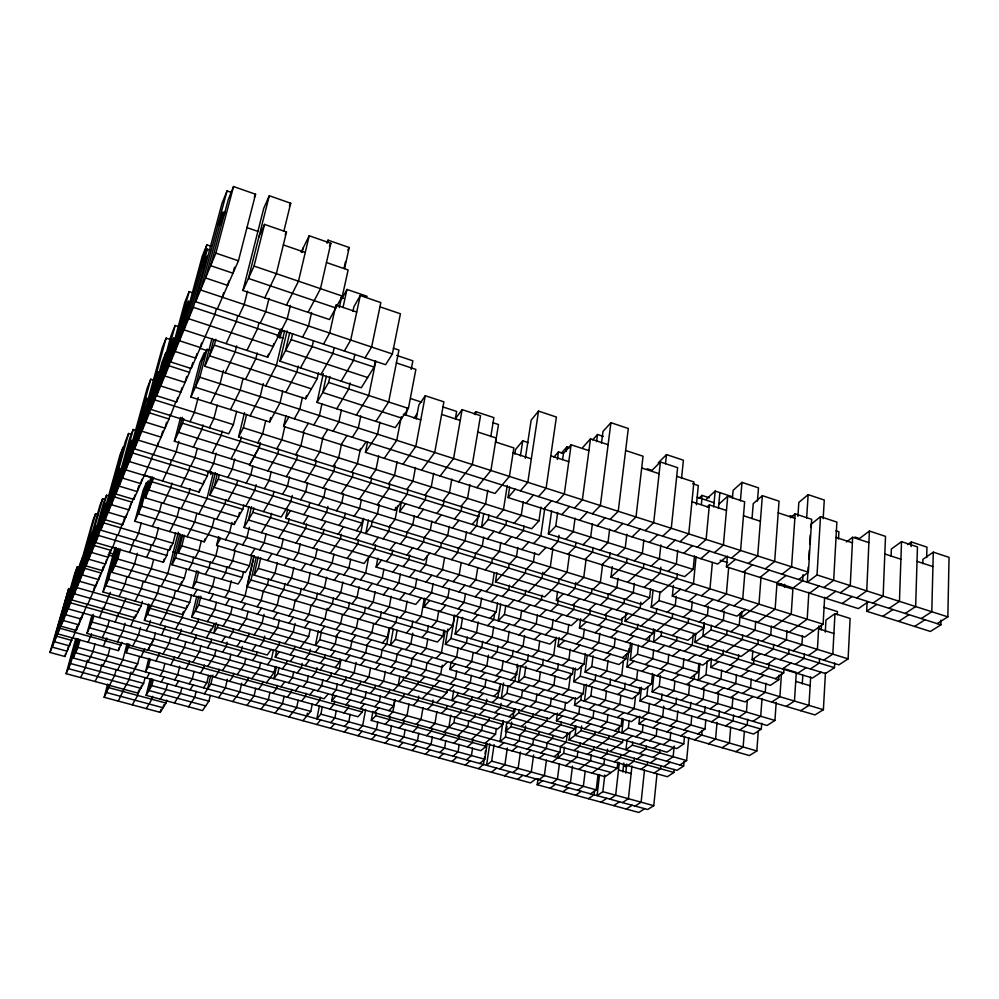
<?xml version="1.0" encoding="UTF-8"?>
<svg xmlns="http://www.w3.org/2000/svg" width="999" height="999" viewBox="0 0 999 999"><rect width="100%" height="100%" fill="white"/><g stroke="black" fill="none" stroke-linecap="round" stroke-linejoin="round"><path stroke-width="1.5" d="M937.162 623.626L947.839 616.87L949.05 557.355L933.291 552.16L922.901 559.378L922.776 563.673M867.095 602.06L866.695 611.251L930.381 631.443L940.896 624.825L940.996 620.154M933.291 552.16L931.792 611.738L921.228 618.556M926.672 557.604L926.96 547.14L911.313 541.957L907.529 544.68M911.163 546.553L911.313 541.957M905.219 613.448L915.658 606.568L917.457 546.915L901.523 541.658L899.45 601.373L889.122 608.329M891.083 556.293L891.358 549.013L901.523 541.658M872.926 603.171L883.141 596.153L885.514 536.363L869.417 531.043L866.745 590.896L856.655 597.976M868.905 542.619L852.659 537.275L850.261 585.614L840.296 592.769M653.046 590.309L651.198 607.28L838.923 664.847L848.114 658.853L850.112 618.456L834.977 613.686L825.973 620.004L825.286 632.117M838.511 538.973L838.898 531.768L835.951 530.806M834.977 613.686L832.804 654.133L823.713 660.177M704.158 622.564L702.896 636.201L825.486 673.538L834.452 667.682L834.702 663.011M837.262 614.71L837.437 611.588L823.875 607.317M632.13 643.481L630.257 660.039L814.947 714.922L823.388 709.69L825.449 672.727M819.555 658.516L819.292 663.049L810.426 668.943M821.203 629.832L821.465 625.299M741.957 611.438L741.458 617.519L804.682 637.087L823.101 624.188L824.65 597.265M823.176 518.681L824.275 500.037L808.154 494.655L798.838 502.41L797.901 516.321M818.768 626.048L817.407 649.387L808.428 655.494M810.664 677.022L808.965 705.394L800.611 710.664M808.253 567.02L807.292 582.255L817.02 574.962L820.504 516.683L836.875 522.09L833.678 580.307L823.838 587.524M802.509 635.589L801.935 644.617L793.056 650.786M808.728 559.403L809.302 550.262M809.677 544.168L810.251 535.027M810.726 527.41L810.913 524.363L820.504 516.683M798.725 579.52L808.378 572.202L811.688 519.318L795.154 513.873L790.446 517.744M802.272 683.915L802.821 675.249M804.332 653.92L804.058 658.378L795.291 664.335M808.865 592.257L807.192 619.218L788.998 632.23M803.034 574.65L802.634 580.769L793.131 587.936M806.655 517.994L808.154 494.655M775.261 678.658L783.691 672.939L784.003 668.331M787.012 630.519L786.388 639.822L777.622 646.041M795.154 513.873L791.57 566.82L782.042 574.2M789.035 649.225L788.735 653.696L780.082 659.702M653.92 674.887L652.135 691.783L767.057 725.474L774.937 720.441L776.198 702.309M784.465 587.275L784.677 584.29M711.5 658.291L710.689 667.407L770.466 685.326L778.77 679.72L779.083 675.137M781.443 674.063L779.894 696.715L771.74 702.085M773.676 644.355L773.351 648.988L764.797 655.057M641.47 687.3L639.984 700.986L753.608 734.053L761.288 729.158L761.725 723.176M765.921 683.216L765.246 692.344L757.192 697.764M771.403 626.048L770.753 635.014L762.1 641.283M768.968 663.723L768.631 668.381L760.314 674.163M639.722 716.158L638.898 723.8L749.4 755.556L756.83 750.948L758.291 731.131M762.025 698.463L760.714 716.258L752.921 721.328M761.038 576.985L758.965 604.145L741.458 617.519M758.241 639.622L757.879 644.255L741.146 656.393L694.917 642.382L695.779 633.341M765.271 568.856L774.675 561.401L779.058 501.186L762.387 495.679L757.679 555.956L748.413 563.486M744.355 731.455L743.144 747.002L735.801 751.648M747.352 700.174L746.428 712.05L738.723 717.17M747.677 719.18L747.215 725.049L739.635 729.994M821.265 672.252L812.462 678.021L752.122 659.727L752.834 650.549M751.236 678.995L750.536 687.949L742.582 693.418M755.731 621.191L755.044 630.169L746.503 636.5M753.845 659.303L753.496 663.811L745.291 669.63M757.442 501.148L758.491 487.862L741.97 482.38L733.116 490.347L732.442 497.989M736.488 674.575L735.764 683.541L727.896 689.06M744.942 571.765L742.719 599.063L734.003 605.869M733.566 715.047L733.091 720.916L725.599 725.898M738.661 654.695L738.298 659.215L730.182 665.084M742.707 634.865L742.332 639.497L725.811 651.748M752.035 518.556L753.234 503.608L762.387 495.679M732.916 697.452L732.067 707.816L724.462 712.986M730.694 727.235L729.407 743.031L722.14 747.714M740.259 613.024L739.248 625.312L730.818 631.693M740.396 500.861L741.97 482.38M728.658 567.682L726.385 593.968L717.794 600.836M718.568 692.819L717.644 703.571L710.127 708.791M717.032 722.402L715.596 739.048L708.428 743.78M721.69 670.029L720.903 679.108L713.149 684.677M723.401 650.062L723.014 654.582L715.009 660.514M719.417 710.576L718.893 716.77L711.488 721.802M727.097 630.232L726.71 634.715L710.401 647.077M868.368 601.71L858.378 608.616L726.448 566.808L727.384 556.106M724.175 611.151L723.376 620.416L715.059 626.86M705.182 706.518L704.632 712.599L697.314 717.669M697.826 733.928L704.994 729.07L705.818 719.829M731.455 558.079L740.584 550.486L744.642 501.798L727.722 496.241L723.401 544.979L714.397 552.647M708.266 606.268L707.417 615.496L699.213 622.002M712.374 562.512L709.964 588.836L701.498 595.766M718.431 508.491L719.867 492.644M704.12 688.548L703.146 699.312L695.729 704.57M708.079 645.304L707.667 649.937L699.762 655.918M699.849 663.698L698.326 680.269L705.981 674.65L707.217 661.013M694.917 642.382L711.001 629.919L711.425 625.249M702.147 730.456L701.723 735.052L694.642 739.809M690.421 677.921L698.039 672.277L698.875 663.199M713.686 506.943L715.159 491.096L731.917 496.603M625.986 613.573L625.099 621.216L687.961 640.272L703.945 627.759L704.37 623.176M198.876 596.166L195.217 611.176L676.922 748.538L683.778 743.905L684.515 736.188M689.61 684.253L688.586 695.017L681.268 700.324M570.004 732.329L569.03 739.972L676.985 770.366L683.641 766.033L684.065 761.5M690.871 702.334L690.297 708.416L683.079 713.536M726.46 510.489L709.365 504.92L706.118 539.435L697.252 547.19M679.894 764.972L686.625 760.551L688.761 737.699M694.58 674.475L694.143 679.033L686.638 684.565M691.77 716.308L690.958 725.012L683.878 729.894M696.066 556.618L693.456 583.666L685.114 590.671M701.685 498.451L701.972 495.392L709.278 497.777M701.385 504.395L701.935 498.726M692.27 601.323L691.383 610.551L683.291 617.12M693.244 634.565L692.232 645.267L684.44 651.311M676.51 698.114L675.911 704.208L668.781 709.365M696.428 504.745L698.313 485.564L692.669 483.703M674.2 746.066L673.151 756.73L666.508 761.188M677.846 710.764L676.847 720.928L669.867 725.861M683.878 658.703L683.004 667.794L675.486 673.488M688.561 618.331L688.124 622.914L672.364 635.551M551.648 510.776L548.364 533.928L684.702 576.635L693.169 569.405L694.48 555.856M506.83 722.289L505.494 731.368L667.357 776.722L673.875 772.464L674.163 769.405M677.022 637.512L676.723 640.584L669.043 646.665M674.874 681.493L673.95 690.721L666.733 696.066M670.779 732.242L670.017 739.959L663.249 744.63M79.196 639.497L75.549 652.722L647.689 809.502L653.758 805.669L657.03 773.538M663.773 706.118L662.687 716.82L655.794 721.802M677.31 573.988L676.86 578.483L660.564 592.482L610.988 577.135L612.275 566.595M659.927 749.949L659.627 752.896L653.059 757.392M676.198 596.291L675.262 605.594L667.295 612.212M660.913 765.746L660.614 768.743L654.183 773.026M681.53 478.471L683.416 460.214L666.495 454.595L658.229 462.899M656.967 728.508L656.193 736.013L649.512 740.721M662.075 693.893L661.45 699.974L654.42 705.182M745.616 609.49L736.975 616.133L672.327 596.128L673.426 585.389M677.734 550.262L676.323 564.098L667.981 571.403M672.689 613.461L672.215 618.044L656.693 630.794M668.818 654.145L667.894 663.286L660.489 669.03M647.627 762.012L647.302 764.997L640.946 769.317M654.869 629.695L653.558 642.007L661.126 635.864L661.613 631.218M652.135 691.783L659.253 686.388L660.376 675.574M656.718 608.566L656.231 613.161L640.933 626.023M653.683 649.612L652.709 658.753L645.404 664.547M651.198 607.28L659.053 600.599L660.027 591.445M587.212 655.344L585.102 672.14L644.355 689.51L651.423 684.09L652.559 673.388M649.437 703.408L648.451 712.699L641.645 717.719M646.341 746.091L646.028 749.038L639.547 753.571M644.492 770.029L641.108 802.197L635.114 806.056M649.7 636.063L649.2 640.696L641.783 646.753M660.863 544.917L659.377 558.766L651.173 566.133M643.106 724.525L642.307 732.03L635.714 736.787M645.541 639.597L653.059 633.428L653.546 628.808M639.984 700.986L646.915 695.729L647.901 686.55M660.814 567.207L660.164 573.264L644.13 587.4M635.489 696.528L634.153 708.566L627.447 713.623M627.01 740.546L625.986 749.737L632.379 745.167L632.717 742.095M575.486 668.106L573.738 681.705L632.292 698.751L639.173 693.468L639.835 687.424M170.367 339.498L166.121 338.124L162.35 347.502L134.54 448.851L641.857 604.42L649.637 597.689L650.624 588.623M631.967 765.996L628.408 798.701L622.489 802.584M665.496 463.736L666.495 454.595M634.278 758.154L633.94 761.238L627.659 765.596M637.849 624.163L637.35 628.671L629.944 634.889M640.846 602.147L640.159 608.241L625.099 621.216M622.827 771.94L623.813 763.099M623.376 719.305L621.853 732.829L628.346 728.046L629.195 720.479M630.257 660.039L637.449 654.195L638.461 645.104M625.749 773.076L626.748 764.048M662.674 536.163L671.266 528.271L677.622 467.669L660.389 461.975L653.696 522.639L645.242 530.619M637.637 670.554L636.625 679.732L629.645 685.202M625.237 683.141L624.55 689.198L617.757 694.517M614.672 730.781L621.128 725.973L622.015 718.219M622.414 657.704L629.545 651.847L630.581 642.719M332.892 694.792L331.693 700.861L605.094 776.698L617.17 768.256L617.869 762.05M643.856 539.935L642.345 553.409L634.265 560.839M619.293 762.911L615.659 795.204L609.802 799.113M620.854 754.432L620.516 757.467L614.323 761.862M609.952 751.498L622.527 742.382L622.864 739.385M643.893 563.586L643.393 568.019L627.609 582.28M623.463 660.414L621.74 675.349L614.872 680.868M620.829 695.366L619.792 704.407L613.174 709.502M634.353 583.391L633.291 592.657L625.636 599.437M559.153 637.462L557.942 646.478L618.943 664.535L625.986 658.778L626.51 654.233M619.093 727.422L618.581 731.892L612.2 736.625M753.096 696.54L745.192 701.897L626.947 666.907L629.033 648.538M622.265 617.869L621.565 623.888L614.273 630.169M624.55 598.713L624.013 603.296L616.533 609.902M609.128 735.489L608.778 738.473L596.366 747.664M607.567 749.163L607.03 753.683L600.923 758.104M599.562 774.562L597.077 795.629L602.847 791.683L604.795 775.037M590.484 793.818L596.228 789.859L598.039 774.487M626.848 534.215L625.212 548.014L617.27 555.519M610.539 678.983L609.84 684.902L603.159 690.272M615.272 638.024L614.173 647.252L607.142 653.171M607.966 714.497L607.092 721.952L600.724 726.81M627.047 558.266L626.523 562.749L610.988 577.135M604.595 758.441L603.883 764.547L591.97 773.051M608.041 660.476L606.793 670.953L600.024 676.51M617.969 578.321L616.87 587.599L609.328 594.442M594.617 790.246L594.08 794.804L588.399 798.713M606.443 691.196L605.369 700.224L598.838 705.369M593.893 710.451L592.981 717.919L586.7 722.801M608.329 593.806L607.779 598.339L600.424 604.994M606.256 614.485L605.694 619.093L598.526 625.424M591.283 754.707L590.546 760.813L578.796 769.405M595.329 731.493L594.967 734.552L582.729 743.83M593.856 746.852L593.493 749.874L587.462 754.332M609.652 529.158L607.991 542.594L600.187 550.162M586.55 684.303L584.44 701.223L590.871 696.028L592.007 686.75M599.862 633.403L598.726 642.644L591.808 648.613M610.127 552.872L609.565 557.454L601.86 564.772M595.791 674.662L595.067 680.581L588.486 686.001M585.177 771.265L583.341 786.313L577.684 790.309M119.268 549.213L114.798 565.734L576.773 699L583.154 693.793L584.303 684.552M577.909 750.948L577.147 757.067L565.559 765.734M569.03 739.972L581.093 730.619L581.655 726.023M580.282 742.969L579.895 746.053L573.95 750.549M602.622 564.323L600.349 582.517L592.944 589.422M585.102 672.14L591.77 666.533L593.106 655.781M573.738 681.705L580.232 676.248L581.58 665.609M592.032 588.811L591.458 593.344L584.215 600.062M276.536 651.173L275.225 657.23L562.874 738.236L574.85 728.858L575.249 725.761M590.334 609.665L589.747 614.273L582.692 620.666M576.161 726.198L575.012 735.326L683.641 766.033M457.942 617.12L455.144 634.04L577.385 669.879L584.003 664.235L585.352 653.496M579.757 706.318L578.808 713.86L572.627 718.793M572.489 766.183L570.404 782.754L564.822 786.787M638.099 716.695L631.418 721.653L574.525 705.294L580.831 700.174L581.605 694.018M552.26 762.037L563.686 753.308L564.472 747.215M567.395 733.154L566.233 742.207L560.377 746.753M593.094 547.527L592.507 552.122L584.939 559.515M574.525 705.294L575.499 697.652M584.353 629.07L583.204 638.011L576.398 644.03M610.077 519.405L618.231 511.288L628.309 428.496L610.913 422.689L600.362 505.556L592.345 513.761M557.929 757.704L558.516 753.171M565.559 702.235L564.572 709.789L558.478 714.76M554.17 756.655L559.902 752.259L560.676 746.265M570.554 674.163L568.556 689.56L562.275 694.817M559.415 763.76L557.417 779.183L551.91 783.253M586.113 559.178L583.753 577.397L576.46 584.365M601.485 443.106L602.996 431.443L610.913 422.689M447.902 629.108L445.354 644.33L566.108 679.482L572.539 674L573.326 667.919M592.407 523.701L590.671 537.137L583.004 544.78M710.739 659.228L702.896 665.072L579.457 628.059L580.656 618.781M568.793 624.4L567.607 633.354L560.914 639.435M673.713 747.614L666.982 752.185L556.431 720.779L557.442 713.086M575.824 582.479L575.049 588.324L567.944 595.104M574.325 604.845L573.726 609.415L566.783 615.871M596.578 441.658L597.514 434.503L603.296 436.413M570.254 649.225L568.868 659.79L562.362 665.471M561.288 721.877L560.889 724.887L549.088 734.352M558.391 663.661L557.592 669.63L551.261 675.162M546.428 760.164L544.368 775.599L538.936 779.695M575.961 542.295L575.374 546.765L567.932 554.22M608.104 444.692L590.484 438.873L582.38 499.8L574.5 508.079M552.934 735.264L552.522 738.348L546.753 742.931M556.118 637.175L553.671 655.319L547.265 661.051M644.742 808.691L638.761 812.462L537.212 784.727L538.036 778.608M547.265 717.931L546.865 720.916L535.239 730.456M569.492 554.233L567.057 572.252L559.902 579.283M575.074 518.144L573.264 531.655L565.734 539.373M551.311 698.014L550.274 705.694L544.28 710.714M555.132 676.061L553.883 685.314L547.702 690.621M547.165 742.482L546.366 748.476L540.721 752.921M533.603 755.007L531.268 772.002L525.924 776.123M553.184 619.492L551.935 628.683L545.342 634.802M559.165 578.883L558.566 583.279L544.705 596.853L495.467 581.918L496.89 572.764M628.071 613.423L620.641 619.867L556.393 600.387L557.617 591.408M539.148 731.505L538.748 734.477L533.054 739.098M558.216 600.074L557.617 604.545L550.786 611.051M588.923 450.636L571.128 444.792L564.298 494.006L556.568 502.36M536.975 693.893L535.914 701.585L530.007 706.643M558.978 535.277L558.129 541.371L550.824 548.901M540.434 671.79L539.148 681.056L533.066 686.4M543.406 659.265L542.582 665.247L536.351 670.816M533.628 738.548L532.779 744.68L527.21 749.163M539.685 641.57L538.386 650.824L532.092 656.605M548.364 533.928L555.756 526.136L557.667 512.425M566.208 451.498L566.845 446.928L569.692 447.852M552.859 548.701L550.287 567.082L543.256 574.175M533.191 713.935L532.779 716.92L521.328 726.535M542.832 572.29L541.982 578.209L528.371 591.895M520.004 734.727L519.13 740.871L513.648 745.379M537.462 614.885L536.176 623.975L529.695 630.157M542.045 595.179L541.421 599.65L534.715 606.206M520.429 752.035L518.119 768.381L512.849 772.552M562.599 459.577L563.448 453.484L571.128 444.792M525.549 726.048L524.912 730.594L519.305 735.239M507.367 722.602L518.631 712.911L519.068 709.864M522.577 689.772L521.478 697.452L515.671 702.547M520.741 665.721L518.369 682.155L524.35 676.76L525.849 666.246M528.359 654.732L527.484 660.826L521.366 666.458M557.392 459.478L558.478 451.86L563.448 453.484M516.233 671.952L514.897 681.156L509.028 686.475M516.908 667.344L517.357 664.273M510.751 679.957L516.683 674.55L517.994 665.534M244.505 412.637L238.611 436.9L531.705 528.708L538.961 520.854L540.958 507.092M534.752 552.684L533.416 561.888L526.523 569.043M507.33 748.026L504.907 764.759L499.725 768.955M505.494 731.368L511.013 726.685L511.675 722.115M524.6 635.501L523.039 646.303L516.845 652.135M512.962 717.794L514.26 708.791M509.003 716.67L514.647 711.775L515.084 708.691M544.855 507.792L540.796 535.951L533.628 543.556M503.558 683.054L501.273 698.451L506.98 693.306L508.104 685.664M513.224 650.299L512.325 656.405L506.306 662.075M503.134 720.529L500.024 741.595L505.419 737.037L506.968 726.448M98.352 514.66L95.554 513.836L92.944 520.329L68.069 608.816L497.477 729.133L502.947 724.412L503.384 721.378M525.998 568.556L525.324 573.101L511.963 586.925M521.678 610.152L520.342 619.255L513.986 625.486M525.799 590.197L525.137 594.717L518.556 601.348M484.94 743.368L495.529 734.277L496.403 728.408M489.772 743.83L486.538 765.334L491.645 761.113L494.118 744.53M501.073 703.296L500.412 707.742L494.855 712.674M517.832 547.514L516.458 556.668L509.69 563.886M538.536 496.615L546.103 488.174L556.393 417.045L538.536 411.113L527.809 482.317L520.392 490.834M499.425 687.162L497.877 697.477L492.27 702.559M503.159 661.026L501.773 670.229L495.954 675.686M493.818 696.315L499.475 691.158L500.611 683.566M524.038 526.061L523.364 530.506L516.346 538.174M509.19 631.243L507.617 641.758L501.535 647.639M509.265 563.436L508.566 567.981L495.467 581.918M525.349 458.329L531.168 420.104L538.536 411.113M498.026 645.791L497.09 651.947L491.171 657.667M500.749 604.045L498.189 620.791L504.433 614.497L505.819 605.307M489.398 717.494L488.948 720.479L483.578 725.237M509.465 585.227L508.778 589.772L502.322 596.453M372.952 711.35L371.266 720.429L480.881 750.686L486.038 746.278L486.501 743.256M484.577 756.855L483.429 764.485L478.409 768.668M485.039 753.808L485.502 750.761M485.964 747.702L486.65 743.131M523.301 501.735L521.253 515.284L514.148 523.214M479.72 763.473L484.79 759.228L487.05 744.193M493.743 626.673L492.12 637.2L486.151 643.131M489.997 618.356L496.191 612.037L497.589 602.921M486.076 679.27L484.877 686.975L479.32 692.182M520.404 455.944L522.739 440.821L528.246 442.619M482.617 724.55L481.718 730.419L471.316 739.585M486.8 699.2L486.113 703.683L480.656 708.666M500.824 542.357L499.413 551.411L492.782 558.703M726.673 556.568L717.744 564.048L508.041 497.577L509.69 487.062M514.835 454.021L515.534 449.525L522.739 440.821M475.362 713.536L474.887 716.533L469.617 721.315M506.555 520.417L505.844 525.037L498.963 532.779M472.914 739.56L472.465 742.519L467.382 746.965M472.589 748.089L471.441 755.556L466.446 759.839M494.68 613.374L493.731 619.467L487.624 625.674M488.461 655.144L486.8 665.883L481.068 671.403M472.227 696.615L471.753 699.612L466.396 704.632M468.793 720.541L467.844 726.548L457.617 735.788M482.742 641.308L481.78 647.477L475.974 653.246M507.242 485.564L503.459 509.677L496.491 517.682M494.243 572.652L492.332 584.802L486.001 591.545M459.29 735.776L458.816 738.736L453.821 743.219M481.618 598.026L480.144 607.255L474.088 613.636M473.189 652.484L471.753 661.525L466.121 667.082M478.234 621.94L476.548 632.617L470.679 638.598M459.228 744.405L458.042 751.872L453.134 756.181M471.403 675.336L470.217 682.779L464.747 688.036M492.432 558.354L491.733 562.824L485.252 569.917M483.728 513.474L481.481 527.335L488.224 519.53L488.948 515.009M461.263 709.515L460.776 712.562L455.594 717.394M448.851 727.347L450.836 715.122M487.799 490.234L485.551 504.045L478.733 512.112M495.529 442.694L498.476 424.538L492.632 422.614M477.784 567.582L475.811 579.795L469.592 586.6M453.771 690.122L452.06 700.586L457.33 695.516L457.817 692.519M467.37 636.95L466.396 642.981L460.701 648.801M483.741 537.062L482.267 546.128L475.774 553.483M443.868 731.967L453.921 722.664L454.882 716.645M490.784 436.663L493.906 417.619L475.836 411.675L474.138 413.923M447.09 705.531L446.59 708.566L441.496 713.448M465.497 593.506L464.036 602.447L458.091 608.878M478.296 515.159L476.56 525.811L469.967 533.491M472.165 524.438L478.833 516.595L479.582 512.037M455.144 634.04L460.889 628.009L462.624 617.407M458.104 648.101L456.63 657.155L451.111 662.762M445.616 731.905L445.117 734.939L440.209 739.46M475.524 553.171L474.8 557.654L468.444 564.81M456.73 670.953L455.482 678.571L450.124 683.865M445.804 740.634L444.58 748.164L439.76 752.522M445.354 644.33L450.936 638.461L454.757 615.484M573.364 698.026L567.107 703.171L449.875 669.48L451.136 661.813M436.588 702.672L446.915 692.569L447.415 689.535M442.22 665.184L440.684 674.337L435.427 679.67M431.868 728.134L431.368 731.131L426.536 735.689M432.317 736.912L431.068 744.455L426.323 748.838M461.238 562.537L459.19 574.775L453.109 581.63M466.57 531.643L465.034 540.821L458.678 548.251M436.95 711.525L434.952 723.476L430.057 728.146M258.254 556.868L254.096 575.112L447.102 631.693L452.784 625.624L454.545 615.084M461.838 506.468L461.063 511.038L454.533 518.956M432.892 685.414L432.38 688.436L422.252 698.638M449.375 588.498L447.839 597.614L442.008 604.095M253.846 556.231L246.878 586.563L437.4 642.02L442.932 636.126L443.968 629.994M458.553 547.864L457.779 552.447L451.56 559.665M433.116 700.062L432.355 704.57L427.347 709.477M445.03 631.443L441.433 652.759L436.026 658.403M469.88 484.552L467.557 498.376L460.876 506.53M438.823 610.414L437.025 620.978L431.443 627.097M418.768 733.229L417.495 740.721L412.837 745.142M423.039 707.629L420.991 719.592L416.183 724.3M475.337 414.585L475.836 411.675M427.759 639.185L426.173 648.339L420.866 654.033M418.818 696.103L418.044 700.549L413.136 705.494M449.3 526.261L447.714 535.489L441.483 542.969M444.592 557.542L442.495 569.717L436.538 576.648M427.11 662.612L425.824 670.079L420.654 675.461M418.057 724.337L417.545 727.309L412.812 731.905M458.529 481.88L472.302 464.535L480.531 415.684L462.112 409.64L453.571 458.541L440.122 476.048M433.154 583.628L431.556 592.757L425.849 599.3M451.823 479.07L449.45 492.669L442.932 500.899M441.471 542.619L440.671 547.202L434.59 554.495M418.294 681.33L417.782 684.303L407.842 694.58M428.409 625.599L427.372 631.568L421.94 637.524M424.375 598.189L421.178 616.321L415.721 622.489M556.543 638.136L549.987 644.13L424.026 606.855L425.374 599.2M404.195 720.491L403.671 723.463L399.026 728.096M443.981 500.949L443.194 505.444L436.813 513.449M409.016 704.058L406.98 715.696L402.247 720.429M405.182 729.445L403.858 736.975L399.3 741.433M393.369 690.496L403.109 680.144L403.646 677.16M431.905 521.041L430.294 530.119L424.2 537.674M412.749 633.154L410.839 643.893L405.644 649.637M427.297 555.631L425.699 564.635L419.88 571.628M404.208 693.543L403.671 696.503L398.863 701.498M412.237 658.166L410.889 665.796L405.819 671.228M390.284 716.558L389.735 719.605L385.177 724.275M388.923 710.676L393.606 705.818L394.667 699.899M395.067 699.625L392.894 711.775L388.261 716.545M416.82 578.808L415.197 587.874L409.615 594.467M424.275 537.4L423.464 541.945L417.52 549.3M398.201 685.364L399.825 676.298M391.521 725.674L390.172 733.216L385.701 737.699M412.787 621.028L411.725 626.997L406.418 633.004M389.797 689.397L389.248 692.444L384.528 697.477M397.265 653.858L395.879 661.513L390.921 666.982M426.036 495.329L425.224 499.837L418.993 507.904M407.167 601.061L405.257 611.638L399.912 617.857M433.703 473.301L431.243 486.938L424.875 495.242M397.09 616.433L396.004 622.402L390.809 628.458M377.784 722.065L376.436 729.432L372.04 733.965M409.652 555.019L408.828 559.527L403.134 566.583M393.381 628.671L390.347 645.229L395.429 639.435L397.09 630.344M382.417 642.944L387.45 637.125L389.135 628.021M407.018 532.105L406.168 536.65L400.362 544.068M389.81 627.509L386.738 644.18L381.755 649.899M400.387 574.125L398.751 582.966L393.294 589.622M371.266 720.429L375.736 715.721L376.298 712.687M380.457 695.791L379.345 701.835L374.762 706.73M385.402 671.266L383.566 681.218L378.833 686.4M414.448 515.634L412.787 524.725L406.83 532.355M391.221 596.328L389.248 606.917L384.028 613.199M415.484 467.52L412.937 481.181L406.718 489.56M375.312 685.351L374.75 688.373L370.13 693.443M382.217 649.612L380.806 657.192L375.949 662.712M416.208 418.981L418.831 405.082L425.287 395.729L443.906 401.848L434.74 452.497L421.615 470.179M546.016 547.402L538.873 554.82L399.55 511.7L401.286 502.522M128.434 643.831L126.111 652.747L357.954 716.758L362.337 712.012L362.899 709.028M366.171 691.795L365.035 697.839L360.552 702.772M370.479 668.518L368.868 677.072L364.235 682.292M392.682 550.037L391.858 554.395L386.301 561.513M381.331 611.8L380.207 617.794L375.124 623.888M365.671 709.415L362.625 725.636L358.329 730.207M425.287 395.729L415.796 446.428L402.997 464.285M408.004 489.647L407.155 494.18L395.104 510.327L249.325 465.209L258.866 447.839L259.927 443.319M360.751 681.256L360.177 684.278L355.656 689.397M373.676 623.451L371.928 632.629L367.008 638.498M383.903 569.18L382.23 578.034L376.898 584.752M395.104 510.327L395.679 507.292M397.677 506.043L395.167 519.293L389.36 526.997M397.127 461.85L394.53 475.387L388.461 483.841M406.069 415.247L407.442 408.116M323.339 373.651L316.995 402.41L395.304 427.647L408.404 408.416L415.871 369.418L396.391 362.937M350.212 714.273L348.763 721.827L344.555 726.435M375.199 591.583L373.164 602.185L368.057 608.516M367.108 645.267L365.659 652.859L360.914 658.428M389.935 525.324L388.786 531.331L383.117 538.823M375.649 544.867L374.8 549.238L364.036 563.461L244.043 527.484L248.951 506.543M401.311 416.708L396.74 440.334L384.278 458.341M411.201 369.393L412.862 360.814L396.615 355.394M365.484 607.155L364.323 613.149L359.365 619.305M389.86 483.966L388.973 488.511L377.235 504.795M356.119 662.387L354.096 672.889L349.563 678.159M351.785 687.936L350.649 693.818L346.266 698.801M348.813 705.044L348.214 708.104L343.931 712.886M578.234 619.318L571.328 625.624L376.123 567.082L377.834 558.154M351.86 641.233L350.449 648.501L345.804 654.12M368.818 556.643L365.609 573.076L360.402 579.845M379.233 504.782L377.472 513.836L371.803 521.603M346.129 677.185L345.554 680.169L341.134 685.326M358.117 618.918L356.331 628.109L351.523 634.028M337.375 683.828L336.213 689.785L331.918 694.804M334.64 701.123L334.041 704.183L329.845 709.003M359.103 586.788L357.005 597.427L352.023 603.821M368.444 520.004L365.771 533.541L371.303 525.986L372.19 521.441M336.326 710.439L334.852 718.006L330.719 722.639M363.624 518.331L360.889 532.055L355.494 539.497M371.566 478.446L370.704 482.792L359.265 499.238M349.563 602.472L348.376 608.491L343.531 614.697M378.708 455.894L376.011 469.555L370.105 478.084M335.09 667.519L339.56 662.112L340.159 659.065M341.059 659.59L339.26 668.706L334.827 674.013M361.438 499.55L359.665 508.354L354.146 516.196M350.711 559.09L348.913 568.081L343.831 574.924M231.244 192.382L227.023 190.909L222.015 203.334L195.679 301.735L385.614 364.697L392.382 353.946L400.424 313.786L379.945 306.818M319.505 705.506L316.833 718.83L320.866 714.16L322.352 706.718M336.9 635.401L335.164 644.13L330.619 649.787M379.982 422.165L377.572 434.19L365.447 452.372L495.017 493.444L509.415 476.423L513.873 447.939L495.541 441.983M342.482 614.447L340.659 623.576L335.964 629.545M331.456 673.026L330.856 676.036L326.536 681.231M358.541 539.635L357.654 544.055L347.165 558.404M356.531 530.731L361.988 523.139L362.899 518.568M365.447 452.372L367.595 441.745M325.112 654.982L324.538 657.854L320.167 663.299M322.927 679.657L321.703 685.739L317.507 690.796M342.919 581.992L340.771 592.657L335.901 599.088M320.404 697.24L319.805 700.237L315.709 705.094M360.489 448.489L357.38 463.686L351.636 472.302M306.805 716.083L307.38 713.236M316.97 667.632L316.096 671.89L311.875 677.122M333.566 597.777L332.342 603.808L327.61 610.064M302.884 720.716L310.776 711.388L312.237 704.17M308.379 675.574L307.13 681.668L303.034 686.763M333.978 554.07L332.13 563.074L327.185 569.979M318.406 630.669L315.372 645.441L319.805 639.735L321.316 632.305M306.119 693.281L305.507 696.278L301.498 701.173M287.113 330.856L279.957 361.213L361.288 387.774L374.113 367.07L375.337 361.126M375.836 361.014L368.768 395.504L356.381 415.097M353.221 472.702L352.322 477.047L341.196 493.643M345.304 513.174L344.368 517.744L339.048 525.399M341.346 534.315L340.422 538.836L330.194 553.321M327.098 608.354L324.912 619.005L320.342 625.037M298.189 700.287L296.691 707.517L288.986 716.92M310.327 649.25L309.44 653.571L305.17 659.065M343.581 494.018L341.77 502.834L336.401 510.751M326.636 577.222L324.45 587.849L319.705 594.343M360.789 415.946L358.291 428.009L352.335 437.287M310.964 605.531L309.091 614.435L304.633 620.504M302.16 663.461L301.273 667.719L297.153 673.001M317.482 593.081L316.233 599.1L311.626 605.406M300.087 647.951L308.703 636.563L310.202 629.358M317.17 548.975L315.259 558.041L310.439 564.997M335.09 465.347L333.841 471.278L323.027 488.024M327.872 506.468L326.648 512.325L321.478 520.054M293.756 671.59L292.495 677.572L288.486 682.717M341.508 444.218L338.649 457.792L333.067 466.483M324.026 529.183L323.102 533.603L313.149 548.201M291.77 689.347L291.146 692.295L287.225 697.227M341.433 409.89L338.898 421.803L333.117 431.156M325.711 488.149L323.763 497.29L318.544 505.282M354.857 354.333L353.596 360.289L341.146 381.193M350.05 382.929L348.763 388.986L336.75 408.778M284.116 696.228L282.542 703.633L275.025 713.111M310.302 572.365L308.042 583.016L303.421 589.572M294.917 646.241L294.268 649.263L290.11 654.807M365.047 357.879L371.616 347.028L380.831 302.572L360.252 295.567L350.711 340.06L344.355 351.024M295.429 599.412L293.194 609.827L288.848 615.946M277.347 685.389L276.723 688.299L272.902 693.281M301.323 588.336L300.05 594.368L295.554 600.736M287.013 660.539L286.376 663.523L282.355 668.855M295.067 623.476L293.219 632.13L284.815 643.618M309.777 502.472L308.828 506.868L303.808 514.672M279.683 641.97L279.033 644.942L274.987 650.536M266.408 682.754L274.101 672.439L275.387 666.52M269.942 692.319L268.344 699.725L261.001 709.278M306.631 523.901L305.682 528.334L296.004 543.069M352.922 311.301L353.883 306.83L360.252 295.567M276.498 666.57L273.888 678.658L277.784 673.476L279.096 667.394M279.333 620.054L277.672 627.672L269.48 639.26M273.389 650.249L271.416 659.328L267.507 664.697M316.221 461.014L315.259 465.459L304.745 482.367M293.868 567.507L291.558 578.171L287.063 584.777M322.752 438.274L319.817 451.86L314.398 460.639M300.262 543.906L298.301 552.984L293.619 560.002M326.336 376.223L322.752 392.52L401.785 418.131M279.183 596.266L277.223 605.194L272.989 611.376M322.003 403.633L319.393 415.547L313.786 425M334.203 347.689L332.929 353.459L320.879 374.575M342.994 307.542L346.965 289.435L367.157 296.328M262.874 681.368L262.238 684.29L258.516 689.298M316.995 402.41L328.646 382.43L329.945 376.461M285.09 583.578L283.778 589.61L279.408 596.028M307.655 482.629L305.669 491.72L300.599 499.775M289.136 518.681L288.174 523.026L278.771 537.899M336.488 305.07L335.839 307.954L248.414 278.434L269.293 195.729L290.697 203.247L283.853 231.256M344.58 268.519L349.225 247.527L328.059 240.16L326.685 242.857M264.723 636.138L263.736 640.609L259.79 646.241M260.627 662.387L259.315 668.319L251.823 678.708M339.298 307.63L340.859 300.549L346.965 289.435M255.756 688.199L254.083 695.804L246.928 705.431M269.293 195.729L263.724 208.366L242.932 290.509L329.47 319.543L342.357 296.091L348.114 269.967L326.461 262.525M297.59 455.069L296.566 459.627L286.376 476.673M248.351 677.247L247.677 680.257L244.056 685.314M303.833 432.592L300.861 445.891L295.604 454.757M263.998 614.397L262.038 623.201L254.071 634.889M429.807 553.034L423.863 560.214L285.664 518.319L287.7 509.178M211.988 338.486L204.795 366.258L305.731 398.776L317.17 378.696L318.519 372.664M257.043 652.16L256.393 655.094L252.572 660.514M277.36 562.624L274.987 573.289L270.617 579.957M292.22 495.479L290.909 501.386L281.243 516.982L209.802 495.329L215.409 472.702M283.266 538.861L281.256 547.889L276.711 554.969M335.577 306.468L329.682 333.042L323.514 344.118M344.18 267.62L345.517 261.638M241.696 683.229L239.748 691.857L232.779 701.573M305.731 398.776L306.406 395.766M263.187 591.57L261.164 600.549L257.055 606.78M289.51 477.023L287.475 486.113L282.555 494.243M268.768 578.808L267.42 584.827L263.187 591.308M313.449 340.809L312.15 346.591L300.487 367.919M249.026 633.266L248.351 636.238L244.518 641.92M302.447 397.365L299.762 409.265L294.33 418.793M245.766 658.391L244.468 664.16L237.175 674.637M273.913 491.446L272.902 495.879L263.536 511.613M301.149 252.085L309.19 235.776L330.844 243.294L320.492 288.674L308.054 312.362M233.741 673.239L233.067 676.211L229.545 681.306M248.039 611.213L246.328 618.706L238.599 630.481M266.146 533.866L264.123 542.782L259.703 549.925M254.096 575.112L258.329 568.394L260.739 557.829M271.553 513.349L270.567 517.707L261.451 532.704M242.295 646.44L241.296 650.849L237.587 656.318M182.717 534.877L178.172 552.859L245.292 572.539L249.463 565.784L251.848 555.382M271.228 471.528L269.168 480.469L264.41 488.673M230.881 654.208L229.545 660.002L222.465 670.554M366.096 441.67L360.139 450.699L283.579 426.423L286.014 415.784M253.296 559.915L245.042 595.879L241.046 602.16M253.634 558.416L254.295 555.556M278.808 449.188L277.772 453.746L267.907 470.954M298.239 366.034L296.853 372.065L285.789 392.357M284.815 426.76L281.805 439.897L276.723 448.838M227.335 679.27L225.362 687.911L218.581 697.689M311.588 312.55L308.504 325.986L302.547 337.163M327.422 242.944L328.059 240.16M246.878 586.563L250.999 580.032L256.119 557.617M227.148 642.182L226.124 646.59L222.527 652.097M179.87 533.628L171.978 564.76L238.187 584.028L242.245 577.472L243.644 571.44M233.591 628.883L232.904 631.868L229.183 637.587M251.511 506.705L248.414 519.98L778.77 679.72M204.32 693.793L210.914 683.928L212.962 675.112M279.957 361.213L291.221 339.672L292.62 333.678M150.225 679.083L146.141 695.329L202.497 710.576L208.903 701.173L210.277 695.292M249.325 527.235L246.903 537.637L242.62 544.842M244.043 527.484L252.859 512.35L253.908 507.892M232.255 606.868L230.557 614.185L223.052 626.073M282.779 391.034L280.02 402.934L269.618 422.003L190.896 397.053L199.862 362.712L204.333 352.672L195.317 387.25L940.896 624.825M219.068 669.18L218.381 672.14L214.96 677.285M216.221 622.852L213.774 633.229L217.382 627.459L218.094 624.475M203.546 687.799L206.843 682.816L208.591 675.361M231.281 580.731L228.833 591.183L224.962 597.514M289.722 332.679L285.527 350.562L367.644 377.535M215.959 649.85L214.56 655.819L207.68 666.458M269.618 422.003L270.654 417.57M207.592 688.898L210.764 675.349M256.106 484.677L254.782 490.334L245.717 506.218M196.141 691.32L194.718 697.314L188.486 706.793M279.92 338.224L282.143 328.846M239.46 512.562L238.411 516.97L148.951 490.022L152.447 476.923M227.11 566.583L225.687 572.639L221.753 579.245M204.358 665.047L203.634 668.056L200.312 673.239M206.381 637.837L213.499 626.361L214.186 623.438M302.073 252.51L303.134 248.039M211.601 639.298L210.889 642.307L207.392 647.851M290.384 305.432L287.2 318.881L281.456 330.169M284.603 330.769L276.411 365.409L265.722 385.889M252.884 465.846L250.774 474.8L246.166 483.079M150.799 477.659L145.404 497.902L234.116 524.512L242.782 509.303L243.831 504.857M180.619 417.42L174.363 441.258L249.787 464.61L259.34 447.215L260.389 442.794M309.19 235.776L298.489 281.194L286.488 305.12M235.115 550.499L232.68 560.839L228.634 567.657M265.734 420.716L262.637 433.853L257.717 442.882M200.949 645.604L199.513 651.61L192.844 662.337M273.851 343.544L273.152 346.491L188.624 318.718L207.293 249.176L210.065 250.112M231.993 522.402L229.583 532.479L225.449 539.747M211.251 246.341L206.868 244.842L183.991 329.857L267.695 357.205L278.721 335.539L280.12 329.633M234.116 524.512L234.815 521.578M216.446 602.322L214.698 609.652L207.417 621.628M209.915 632.142L210.602 629.245M237.6 480.519L236.576 484.765L227.809 500.786M214.685 577.497L212.537 586.463L208.791 592.857M267.695 357.205L268.419 354.195M194.093 671.353L192.308 678.821L189.123 683.84M263.261 383.579L260.152 396.566L250.112 415.821M555.144 713.81L549.163 718.718L191.721 617.17L198.776 605.094L200.924 596.216M234.74 458.891L232.268 469.105L227.822 477.46M210.439 562L209.041 567.769L205.245 574.45M226.011 499.463L224.937 503.896L216.558 519.243M238.611 436.9L243.356 427.784L246.628 414.31M241.383 436.838L240.309 441.271L231.094 458.828M181.918 687.424L180.469 693.443L174.438 702.984M198.589 619.005L197.877 621.927L190.996 633.503M421.303 597.951L415.734 604.395L216.571 545.466L218.719 536.625M189.56 660.938L188.823 663.96L185.602 669.18M196.303 634.989L195.579 637.999L192.195 643.593M218.269 545.666L215.809 555.881L211.9 562.749M214.285 518.643L212.175 527.285L204.246 541.82L134.853 521.278L143.219 490.072L146.628 482.417L138.224 513.823L625.986 658.778M269.006 298.401L265.746 311.725L260.215 323.127M191.721 617.17L196.815 596.278M179.82 666.133L177.71 674.812L174.625 679.869M185.839 641.445L184.39 647.389L177.934 658.204M258.866 237.038L264.523 224.4L286.488 232.005L276.336 273.664L264.772 297.839M257.243 352.947L255.844 358.703L245.542 379.383M167.645 683.528L166.159 689.547L160.315 699.163M181.281 629.27L180.207 633.678L176.923 639.323M186.938 605.669L186.214 608.616L105.794 585.676L116.159 547.552M174.688 656.855L170.829 665.097M209.802 495.329L218.269 479.158L219.355 474.712M243.107 378.209L240.172 390.172L230.494 409.602M163.786 704.832L163.062 707.754L106.643 692.557L108.591 685.177M196.865 570.579L192.545 588.161L196.166 581.73L198.701 571.403M204.246 541.82L204.945 538.961M115.097 547.39L102.972 591.957L182.792 614.635L189.698 602.497L191.508 595.129M179.583 326.948L175.137 325.487L171.091 335.477L150.924 409.428L228.709 433.803L233.366 424.637L236.638 411.326M259.028 322.64L257.58 328.559L246.965 350.424M107.642 684.09L104.171 697.302L160.215 712.362L165.959 703.096L166.683 700.149M193.744 557.105L192.32 562.887L188.649 569.617M217.27 474.063L213.998 487.325L695.878 634.065M182.792 614.635L183.516 611.7M183.666 611.513L182.193 617.482L175.537 629.158M201.373 540.671L198.863 550.886L195.08 557.817M160.215 712.362L160.951 709.39M154.895 380.544L150.762 379.233L125.812 469.867L199.051 492.07L207.33 475.811L208.454 471.291M152.585 696.328L151.848 699.275L146.291 708.616M180.807 584.777L181.543 581.855M177.335 591.158L184.34 578.309L186.551 569.418M210.801 474.562L211.538 471.615M216.209 453.146L213.661 463.374L209.365 471.803M170.679 637.2L169.206 643.144L162.949 654.058M222.253 430.969L221.179 435.289L212.287 453.009M164.847 663.548L163.049 670.779L160.065 675.873M151.923 678.633L148.938 690.521L205.669 705.918M199.051 492.07L199.788 489.148M165.497 626.398L161.588 635.027M159.74 652.759L155.994 661.001M175.499 590.521L173.651 597.902L166.97 610.139M236.651 345.916L235.14 351.96L225.225 372.839M146.141 695.329L151.798 685.639L153.297 679.632M203.896 481.019L203.147 484.016L129.283 461.526L146.641 398.401L149.438 399.288M196.865 513.324L194.68 522.052L187.038 536.725M75.849 638.386L66.096 673.676L138.062 693.144L143.619 683.403L145.105 677.522M171.978 564.76L175.512 557.966L181.169 535.601M148.851 658.378L145.429 671.865L148.327 666.733L150.237 659.19M223.401 370.517L220.067 383.728L210.752 403.346M237.787 315.659L236.313 321.528L226.111 343.619M217.282 405.157L213.923 418.519L209.428 427.759M178.172 552.859L181.818 545.866L184.478 535.314M167.195 610.027L166.433 613.011L160.002 624.775M247.515 291.184L244.168 304.52L238.848 316.046M242.932 290.509L254.033 266.084L264.523 224.4M203.034 424.937L201.935 429.27L193.381 447.152M131.406 434.365L128.596 433.491L125.449 441.308L100.749 530.169L169.418 550.299L172.989 543.269L175.649 532.829M197.24 448.626L194.942 457.604L190.821 466.108M178.322 532.267L167.832 573.526L161.076 586.488M138.062 693.144L138.824 690.184M190.06 488.636L188.948 493.019L181.169 508.628M138.799 691.046L137.675 695.454L132.305 704.857M141.571 685.339L140.822 688.311L68.369 668.643L76.636 638.711M91.871 615.496L86.963 633.441L147.777 650.312L153.809 639.323L155.432 633.016M134.877 668.98L135.614 666.083M271.191 649.462L267.233 654.982L144.393 620.379L151.373 605.506M95.617 542.532L98.551 535.476L123.152 447.028L120.092 454.607L95.617 542.532L163.337 562.25L164.111 559.228M132.093 674.063L137.7 663.811L139.573 656.493M163.337 562.25L166.808 555.432L168.319 549.525M150.399 620.441L149.238 624.974L146.179 630.706M190.01 465.634L188.848 470.167L180.894 486.563M159.403 585.926L157.517 593.294L151.086 605.631M179.383 507.854L177.098 516.808L169.73 531.605M169.418 550.299L170.554 545.854M144.755 648.601L141.084 656.88M213.686 339.635L209.503 355.819L311.401 388.836M228.796 280.969L227.647 285.389L205.557 277.972L223.064 212.287L225.936 213.287M124.213 688.673L118.269 701.086M140.447 627.509L138.499 635.052L132.68 646.116M204.795 366.258L214.31 345.167L215.834 339.248M234.515 267.295L232.992 273.227L210.664 265.684L228.247 199.55L233.541 186.538L255.557 194.256L238.436 260.789L217.332 308.916M131.044 672.102L129.146 679.47L123.801 689.285M144.393 620.379L148.614 604.033M149.788 605.531L147.477 614.497L568.818 733.578M216.433 308.579L214.897 314.448L191.184 368.519L170.667 361.925L184.228 311.8L188.649 300.999L175.025 351.461L195.742 358.142L196.903 353.696M138.849 608.928L138.099 611.85L74.301 593.818L90.11 537.462L92.77 530.919M126.111 652.747L129.695 644.367M171.978 483.054L170.804 487.524L163.337 503.284M190.896 397.053L199.837 377.247L207.093 349.325L209.952 350.249M85.877 552.547L83.279 558.903L71.766 599.924L135.077 617.757L141.146 605.831L142.308 601.373M153.596 559.677L151.249 568.718L144.73 581.793M222.44 297.277L223.589 292.832M198.202 397.502L194.355 412.362L190.047 421.69M116.209 669.48L114.623 675.511L109.465 685.414M182.355 417.345L178.421 432.33L254.52 455.994M171.441 460.027L170.28 464.485L162.637 481.031M161.763 502.547L159.415 511.538L152.335 526.461M174.363 441.258L182.567 423.214L183.754 418.693M151.411 544.605L149.875 550.474L146.528 557.355M178.871 441.321L176.136 451.81L172.165 460.389M127.06 643.631L122.865 659.727L117.47 670.067M143.244 581.281L141.321 588.648L135.127 601.086M134.778 616.258L130.707 626.373M135.077 617.757L135.839 614.86M158.529 527.822L155.819 538.224L152.385 545.304M181.93 387.849L180.744 392.332L160.677 385.964L173.751 337.824L169.63 347.927L156.618 395.741L176.486 402.01L189.498 372.377L190.672 367.919M191.184 368.519L192.745 362.625M125.062 623.289L123.102 630.756L117.507 641.907M80.045 567.594L77.31 566.808L74.9 572.752L57.667 633.853L118.369 650.611L119.156 647.602M104.171 697.302L109.952 684.74M118.369 650.611L121.89 642.257M201.548 343.082L200.374 347.565L179.458 340.771L202.223 256.318L206.868 244.842M118.769 613.236L115.147 622.015M109.952 648.151L107.954 655.631L102.772 666.058M175.849 401.71L170.542 415.572M195.679 301.735L215.884 253.122L233.541 186.538M176.486 402.01L177.685 397.54M137.375 553.334L134.578 563.886L128.322 577.072M125.986 598.339L119.368 613.336M186.663 376.423L185.077 382.455L164.823 375.999L184.815 302.285L189.136 291.608L193.406 293.032M134.853 521.278L141.646 506.231L148.426 480.894L144.967 488.648M106.743 638.011L103.297 646.453M162.687 431.156L161.076 437.15L141.883 431.206L158.167 371.678L154.383 380.969M227.023 190.909L200.562 289.985L392.382 353.946M134.415 539.622L129.645 552.435M101.935 664.41L100.037 671.54L95.067 681.518M166.583 422.302L165.022 428.159L145.654 422.127L162.025 362.2L165.959 352.547L149.5 412.874L134.54 448.851M127.035 576.473L125.037 583.99L119.081 596.528M141.334 522.739L138.561 533.141L135.265 540.284M153.409 454.632L169.043 418.993L170.255 414.473M145.404 497.902L153.759 477.534M152.797 454.308L151.598 458.766L133.779 499.4L115.772 494.018L128.359 448.501L131.706 440.297L119.056 486.113L137.213 491.57L138.786 485.714M109.241 620.466L107.642 626.435L102.273 637.687M170.667 361.925L193.356 307.33L207.118 255.981L202.322 267.707M157.205 445.979L158.004 443.019M447.564 661.738L442.157 667.257L111.826 572.327L118.294 548.426M130.757 503.983L129.133 509.965L111.351 504.682L129.907 437.624L133.204 429.495L136.126 430.394M103.446 607.33L99.525 617.632M156.618 395.741L169.056 365.821L189.136 291.608M126.648 514.51L125.837 517.482L108.192 512.262L120.33 468.494L117.17 476.223L105.107 519.705L122.602 524.862L133.704 497.827M111.826 572.327L117.82 559.04L120.542 548.975M133.779 499.4L134.965 495.005M95.017 644.03L92.994 651.523L88.012 662.025M110.377 592.307L103.571 608.891M141.895 479.17L140.709 483.591L122.402 478.059L147.24 387.999L150.762 379.233M117.358 534.59L112.675 547.502M150.924 409.428L154.882 399.925L175.137 325.487M91.508 633.778L88.149 642.27M122.427 523.551L118.057 535.239M122.602 524.862L124.638 517.37M102.972 591.957L108.679 579.308L116.708 549.687L113.799 556.243M87.4 660.114L85.377 667.557L80.619 677.609M115.772 494.018L132.817 453.022L145.592 406.468L141.995 415.272M99.825 575.137L98.601 579.582L82.168 574.887L94.043 532.467L96.803 525.686L84.878 568.369L71.766 599.924M87.7 604.42L101.436 573.126L103.047 567.245M166.121 338.124L138.174 440.109L649.637 597.689M109.515 496.128L106.543 495.242L103.684 502.285L85.914 565.884L102.51 570.654L103.734 566.221M106.643 559.552L105.419 564.048L88.686 559.228L106.543 495.242M109.927 551.585L108.367 557.33L91.496 552.447L103.284 510.189L106.206 503.034L94.356 545.566L85.914 565.884M93.219 614.273L89.523 627.809L150.774 644.855M102.51 570.654L112.163 547.577M86.963 633.441L92.12 622.102L93.731 616.171M82.892 613.211L81.281 619.068L65.622 614.697L79.945 563.798L82.455 557.629M66.096 673.676L70.667 663.548L77.373 639.235M87.263 604.333L76.274 630.469L60.852 626.198L75.025 575.886L77.472 569.892L63.224 620.491L78.759 624.812L80.769 617.544M535.876 778.858L530.544 782.904L73.177 657.979L78.409 638.985M93.069 592.195L94.705 586.251M73.177 657.979L77.959 647.389L79.957 640.109M97.028 581.518L95.817 585.938L79.508 581.293L102.61 498.801L105.494 499.65M68.781 645.441L67.17 651.223L52.16 647.115L68.756 588.399L49.95 652.422L64.86 656.493L65.697 653.508M70.729 641.52L69.518 645.878L54.396 641.72L67.67 597.29L56.668 636.251L49.95 652.422M100.749 530.169L103.771 522.902L128.596 433.491M64.86 656.493L72.727 637.462M77.01 626.635L72.939 638.074M76.274 630.469L77.91 624.562M105.107 519.705L114.548 496.965L133.204 429.495M60.852 626.198L70.554 602.847L95.554 513.836M57.667 633.853L59.99 628.271L77.31 566.808M102.61 498.801L99.875 505.594L76.886 587.612L141.146 605.831M143.082 407.155L146.641 398.401M202.572 260.789L207.293 249.176M217.982 224.75L223.064 212.287M74.7 579.695L77.173 573.663M155.02 383.166L158.866 373.776M219.693 224.937L224.862 212.287M88.174 550.337L90.884 543.731M128.347 452.46L131.743 444.193M185.04 314.36L189.523 303.421M59.928 619.592L62.213 614.048M97.053 529.208L99.912 522.252M116.871 480.981L120.055 473.201M170.03 351.536L174.226 341.333M254.32 197.115L255.557 194.256M75.824 641.633L76.998 638.998M202.547 359.515L207.093 349.325M289.423 206.031L290.697 203.247M285.177 234.79L286.488 232.005M278.396 334.215L281.056 328.971M281.243 332.655L282.605 329.995M329.433 246.029L330.844 243.294M198.913 513.948L206.993 498.476L213.137 473.701L207.168 471.878M347.814 250.187L349.225 247.527M216.571 545.466L220.604 538.311M283.579 426.423L288.848 417.058M146.666 678.046L149.55 673.001M193.506 595.804L197.115 589.485M233.641 550.511L237.812 543.419M302.884 432.542L308.329 423.264M161.176 682.017L164.148 676.997M209.615 600.436L213.336 594.168M250.612 555.544L254.92 548.501M322.078 438.636L327.697 429.433M175.624 685.963L178.696 680.981M225.637 605.044L229.483 598.826M285.664 518.319L290.484 510.614M267.507 560.539L271.94 553.558M341.159 444.68L346.953 435.564M189.997 689.884L193.169 684.952M241.583 609.627L245.542 603.458M221.703 642.157L225.337 636.5M303.259 523.663L308.229 516.021M375.899 421.391L388.648 401.985L398.938 350.075L393.356 348.201M284.315 565.509L288.873 558.591M257.455 614.185L261.538 608.066M236.95 646.453L240.697 640.846M320.766 528.971L325.874 521.391M301.024 570.454L305.731 563.598M273.251 618.718L277.447 612.662M252.123 650.724L255.981 645.167M414.073 418.131L417.232 413.574M338.174 534.24L343.431 526.735M317.657 575.374L322.49 568.581M288.973 623.239L293.281 617.232M275.225 657.23L279.245 651.735M334.215 580.282L339.173 573.538M462.112 409.64L455.344 418.806L456.643 411.438L442.557 406.818M304.62 627.734L309.041 621.778M372.727 544.717L378.259 537.337M399.55 511.7L405.557 503.721M290.222 661.45L294.343 656.006M350.686 585.152L355.769 578.471M320.192 632.205L324.737 626.298M280.931 686.775L284.84 681.705M376.123 567.082L381.556 560.077M389.86 549.912L395.529 542.607M417.307 517.195L423.451 509.29M315.272 652.272L319.668 646.665M305.157 665.659L309.39 660.252M367.07 589.997L372.277 583.379M335.689 636.663L340.347 630.806M295.392 690.784L299.4 685.751M392.844 572.102L398.414 565.159M406.905 555.082L412.712 547.839M434.952 522.664L441.258 514.822M330.394 656.568L334.89 651.011M320.03 669.842L324.363 664.485M383.366 594.817L388.698 588.261M351.111 641.096L355.881 635.289M476.823 487.687L490.909 470.492L496.191 438.012L477.772 432.018M309.777 694.78L313.886 689.785M409.49 577.097L415.184 570.217M452.51 528.096L458.953 520.329M345.454 660.839L350.05 655.332M399.588 599.625L405.045 593.119M366.471 645.504L371.341 639.747M328.321 693.806L324.113 698.751L147.902 649.874L153.946 638.885L274.101 672.439M426.049 582.055L431.868 575.237M360.439 665.097L365.147 659.627M331.693 700.861L335.951 695.928M508.041 497.577L515.284 489.198M316.733 724.5L320.729 719.904M553.796 457.205L558.478 451.86M424.026 606.855L429.657 600.424M442.52 587L448.464 580.232M561.363 453.159L566.845 446.928M487.337 538.873L494.055 531.256M375.349 669.342L380.157 663.91M345.929 704.807L350.274 699.912M526.061 503.284L533.454 494.992M330.507 728.271L334.603 723.701M396.965 654.27L402.048 648.601M582.679 447.552L590.484 438.873M592.682 439.86L597.514 434.503M440.047 611.588L445.804 605.232M458.903 591.908L464.972 585.214M504.607 544.218L511.476 536.663M390.197 673.551L395.117 668.181M360.102 708.741L364.548 703.883M543.98 508.966L551.523 500.749M344.243 732.017L348.426 727.497M412.1 658.616L417.295 652.996M455.981 616.308L461.863 610.002M475.212 596.803L481.406 590.159M521.79 549.537L528.783 542.045M404.982 677.759L409.99 672.427M374.213 712.649L378.746 707.841M561.8 514.61L569.48 506.468M357.904 735.751L362.175 731.256M427.16 662.949L432.467 657.379M471.84 621.003L477.834 614.747M491.433 601.66L497.752 595.079M419.692 681.93L424.812 676.648M579.52 520.229L587.35 512.162M371.516 739.472L375.874 735.014M507.579 606.505L514.01 599.974M449.875 669.48L455.332 663.973M434.34 686.101L439.56 680.843M660.389 461.975L652.035 470.354L647.215 468.768M597.127 525.811L605.107 517.819M385.077 743.169L389.523 738.748M503.334 630.319L509.552 624.175M523.626 611.313L530.194 604.845M464.76 673.751L470.329 668.294M448.926 690.234L454.233 685.039M614.647 531.368L622.764 523.451M398.576 746.852L403.109 742.469M627.709 525.024L636.013 516.982L643.056 456.243L625.636 450.487M518.956 634.952L525.299 628.846M539.61 616.108L546.291 609.702M556.393 600.387L563.349 593.706M479.582 678.021L485.252 672.602M463.436 694.367L468.843 689.198M450.874 706.693L456.093 701.723M632.067 536.888L640.322 529.045M412.013 750.536L416.633 746.178M534.515 639.547L540.958 633.503M555.506 620.879L562.3 614.522M572.577 605.294L579.657 598.676M494.343 682.255L500.112 676.885M477.884 698.463L483.391 693.343M465.084 710.701L470.404 705.769M649.4 542.382L657.792 534.615M698.9 498.226L701.972 495.392M425.412 754.183L430.107 749.874M706.468 499.063L715.159 491.096M588.673 610.177L595.879 603.608M707.167 506.905L709.365 504.92M479.245 714.685L484.652 709.789M666.62 547.839L675.162 540.147M557.942 646.478L564.56 640.521M579.457 628.059L586.425 621.79M718.818 504.245L727.722 496.241M438.736 757.829L443.519 753.546M680.007 541.695L688.748 533.878L693.905 481.955L676.723 476.298M604.695 615.034L612.025 608.528M523.651 690.684L529.62 685.401M506.593 706.618L512.287 701.585M493.331 718.656L498.838 713.798M683.753 553.271L692.419 545.654M573.301 651.023L580.032 645.117M595.154 632.767L602.235 626.548M452.01 761.45L456.88 757.205M538.199 694.854L544.268 689.622M520.841 710.676L526.635 705.681M700.799 558.678L709.602 551.123M588.586 655.556L595.429 649.687M610.776 637.449L617.969 631.281M465.234 765.072L470.179 760.851M672.327 596.128L680.494 589.235M552.697 699.025L558.853 693.83M535.039 714.71L540.921 709.752M498.526 747.14L503.858 742.657M603.808 660.052L610.751 654.245M626.323 642.107L633.628 636.001M726.448 566.808L735.451 559.353M688.623 601.161L696.902 594.33M512.037 750.886L517.47 746.44M491.52 772.252L496.628 768.106M556.431 720.779L562.462 715.896M743.256 572.127L752.384 564.76M626.947 666.907L634.053 661.163M704.819 606.181L713.224 599.412M525.499 754.62L531.006 750.212M657.18 651.36L664.697 645.366M504.582 775.811L509.765 771.703M588.848 709.415L595.254 704.332M570.466 724.774L576.585 719.917M759.977 577.434L769.23 570.117M641.982 671.353L649.188 665.671M720.941 611.163L729.47 604.457M538.911 758.341L544.505 753.97M672.489 655.956L680.119 650.012M517.594 779.37L522.852 775.286M603.109 713.511L609.602 708.478M584.44 728.733L590.646 723.925M776.598 582.704L785.976 575.461M656.93 675.774L664.248 670.142M779.37 585.526L781.568 583.841M687.724 660.526L695.466 654.632M846.503 541.957L852.659 537.275M617.295 717.582L623.888 712.599M598.351 732.692L604.645 727.921M869.417 531.043L859.49 538.536L854.982 537.05M671.815 680.182L679.233 674.6M537.212 784.727L542.582 780.694M757.392 622.452L775.124 609.203L776.922 584.115L792.881 589.173L791.208 614.223L773.238 627.347M809.577 593.156L819.205 586.051M710.689 667.407L718.593 661.588M550.087 788.248L555.531 784.24M638.898 723.8L645.629 718.868M625.986 740.546L632.454 735.851M825.923 598.339L835.688 591.296M701.373 688.923L708.99 683.441M725.736 671.927L733.741 666.158M562.912 791.745L568.431 787.774M652.921 727.821L659.74 722.939M752.122 659.727L760.501 653.746M623.476 755.306L629.795 750.811M639.71 744.442L646.266 739.797M842.194 603.496L852.072 596.515M716.046 693.269L723.763 687.824M740.721 676.41L748.825 670.704M575.674 795.229L581.281 791.295M666.895 731.842L673.801 726.997M767.319 664.335L775.798 658.403M636.937 759.09L643.344 754.645M653.371 748.326L660.027 743.718M730.656 697.589L738.461 692.195M755.631 680.881L763.835 675.224M680.794 735.838L687.799 731.031M782.442 668.918L791.033 663.036M866.695 611.251L876.747 604.383M650.349 762.874L656.842 758.453M601.061 802.172L606.818 798.301M797.489 673.476L806.181 667.657M882.741 616.346L892.906 609.527M663.698 766.633L670.267 762.249M613.686 805.619L619.505 801.772M898.7 621.403L908.99 614.66M626.248 809.053L632.142 805.244M786.213 706.38L794.455 701.061L796.303 672.402L784.739 668.893M914.584 626.435L924.987 619.755M109.166 687.749L165.959 703.096M70.667 663.548L143.619 683.403M151.798 685.639L208.903 701.173M77.959 647.389L137.7 663.811M148.327 666.733L206.843 682.816M210.914 683.928L310.776 711.388M320.866 714.16L484.79 759.228M491.645 761.113L596.228 789.859M602.847 791.683L653.758 805.669M59.99 628.271L121.116 645.204M128.921 647.364L362.337 712.012M375.736 715.721L486.038 746.278M56.668 636.251L71.903 640.459M92.12 622.102L153.809 639.323M618.493 770.029L631.143 773.563M150.899 644.417L611.101 772.502M623.501 765.971L626.273 766.745M277.784 673.476L393.606 705.818M453.921 722.664L495.529 734.277M505.419 737.037L559.902 752.259M563.686 753.308L617.17 768.256M70.554 602.847L502.947 724.412M511.013 726.685L673.875 772.464M150.599 608.516L213.499 626.361M217.382 627.459L339.56 662.112M403.109 680.144L446.915 692.569M457.33 695.516L514.647 711.775M518.631 712.911L574.85 728.858M581.093 730.619L622.527 742.382M632.379 745.167L686.625 760.551M108.679 579.308L189.698 602.497M198.776 605.094L308.703 636.563M319.805 639.735L499.475 691.158M506.98 693.306L621.128 725.973M628.346 728.046L683.778 743.905M84.878 568.369L101.436 573.126M108.029 554.795L113.811 556.48M117.82 559.04L184.34 578.309M196.166 581.73L387.45 637.125M395.429 639.435L516.683 674.55M524.35 676.76L583.154 693.793M590.871 696.028L704.994 729.07M580.831 700.174L756.83 750.948M94.356 545.566L111.351 550.499M109.103 552.722L113.337 553.958M172.752 551.985L175.637 552.834M98.551 535.476L166.808 555.432M175.512 557.966L242.245 577.472M250.999 580.032L442.932 636.126M450.936 638.461L572.539 674M580.232 676.248L639.173 693.468M646.915 695.729L761.288 729.158M103.771 522.902L172.989 543.269M181.818 545.866L249.463 565.784M258.329 568.394L452.784 625.624M460.889 628.009L584.003 664.235M591.77 666.533L651.423 684.09M659.253 686.388L774.937 720.441M114.548 496.965L132.492 502.322M141.646 506.231L496.191 612.037M504.433 614.497L629.545 651.847M637.449 654.195L698.039 672.277M705.981 674.65L823.388 709.69M152.572 482.005L242.782 509.303M252.859 512.35L653.059 633.428M661.126 635.864L783.691 672.939M795.728 681.393L810.139 685.739M143.344 474.85L151.86 477.422M132.817 453.022L207.33 475.811M218.269 479.158L361.988 523.139M371.303 525.986L703.945 627.759M711.001 629.919L834.452 667.682M659.053 600.599L848.114 658.853M818.618 628.746L833.915 633.503M254.046 456.605L813.81 630.694M149.5 412.874L169.043 418.993M182.567 423.214L259.34 447.215M258.866 447.839L478.833 516.595M488.224 519.53L823.101 624.188M154.882 399.925L233.366 424.637M243.356 427.784L538.961 520.854M555.756 526.136L693.169 569.405M720.192 560.227L727.584 562.574M169.056 365.821L189.498 372.377M199.837 377.247L808.378 572.202M817.02 574.962L947.839 616.87M513.099 452.909L531.356 458.828M743.481 515.746L760.389 521.253M214.31 345.167L317.17 378.696M328.646 382.43L408.404 408.416M550.786 455.794L568.781 461.663M691.932 501.773L709.14 507.367M403.334 414.223L420.766 419.892M199.7 348.239L207.118 350.637M917.02 561.351L932.929 566.57M836.026 537.45L852.384 542.807M410.739 398.589L421.765 402.21M884.814 553.958L900.911 559.24M697.177 497.177L714.085 502.697M441.633 414.41L460.227 420.479M790.109 515.734L792.881 516.645M641.695 467.982L659.09 473.688M778.209 512.824L794.854 518.294M193.356 307.33L278.721 335.539M291.221 339.672L374.113 367.07M277.048 336.151L282.879 338.074M340.622 297.39L343.519 298.376M335.901 304.995L356.73 312.025M215.884 253.122L238.436 260.789M254.033 266.084L342.357 296.091M283.341 244.93L305.257 252.485M246.678 227.522L257.967 231.418"/></g></svg>
